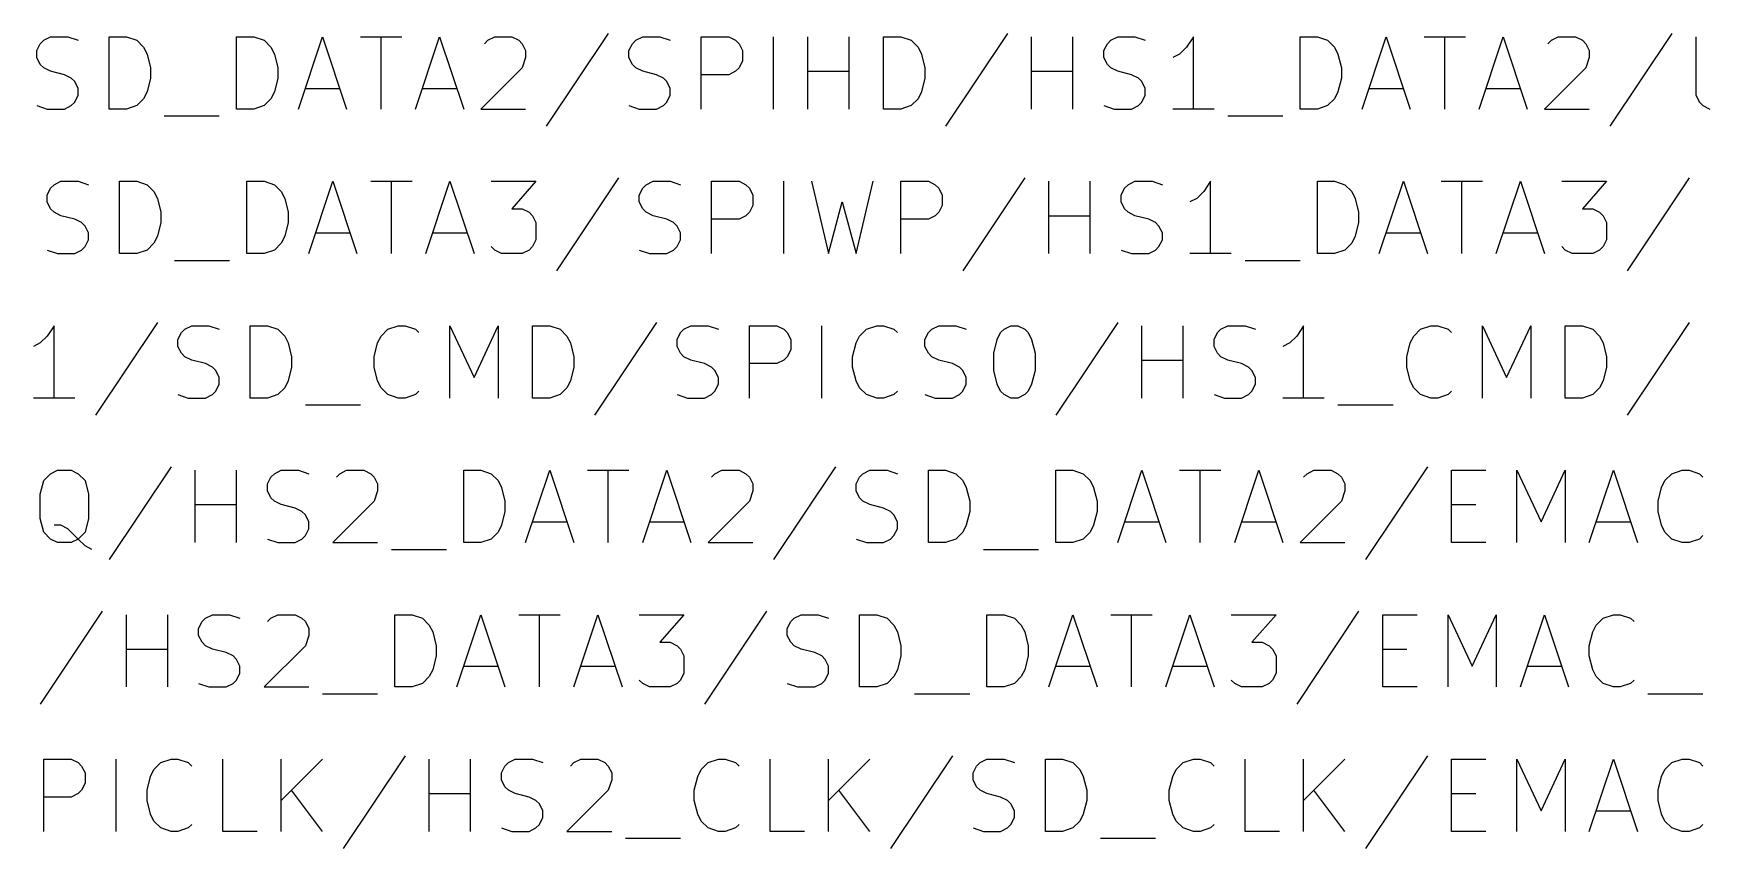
# Model space of a CAD drawing. Extents: x 0.4 to 16.1, y -11.3 to -0.4.
# Drawn here: x 6.324 to 7.48, y -8.735 to -8.17 of the extents above; entities that cross this region are included whole.
import ezdxf

# ---------------------------------------------------------------- set-up
doc = ezdxf.new("R2010")
doc.units = 0
doc.header["$MEASUREMENT"] = 0
doc.layers.add('CYAN2', color=4, linetype='CONTINUOUS')

msp = doc.modelspace()

# ---------------------------------------------------------------- linework, layer by layer
at = {"layer": 'CYAN2', "linetype": 'CONTINUOUS'}
for p, q in [((6.7219, -8.17024), (6.67904, -8.23452)), ((6.99809, -8.17024), (6.95523, -8.23452)), ((7.45761, -8.17024), (7.41476, -8.23452)), ((6.32666, -8.18214), (6.32904, -8.17738)), ((6.32666, -8.1869), (6.32666, -8.18214)), ((6.32904, -8.17738), (6.33143, -8.175)), ((6.33143, -8.175), (6.33619, -8.17262)), ((6.33619, -8.17262), (6.34809, -8.17262)), ((6.34809, -8.17262), (6.35523, -8.175)), ((6.37666, -8.22262), (6.37666, -8.17262)), ((6.37666, -8.17262), (6.38857, -8.17262)), ((6.38857, -8.17262), (6.39571, -8.175)), ((6.39571, -8.175), (6.40047, -8.17976)), ((6.40047, -8.17976), (6.40285, -8.18452)), ((6.46476, -8.22262), (6.46476, -8.17262)), ((6.46476, -8.17262), (6.47666, -8.17262)), ((6.47666, -8.17262), (6.48381, -8.175)), ((6.48381, -8.175), (6.48857, -8.17976)), ((6.48857, -8.17976), (6.49095, -8.18452)), ((6.50761, -8.22262), (6.52428, -8.17262)), ((6.52428, -8.17262), (6.54095, -8.22262)), ((6.55047, -8.17262), (6.57904, -8.17262)), ((6.56476, -8.22262), (6.56476, -8.17262)), ((6.58857, -8.22262), (6.60523, -8.17262)), ((6.60523, -8.17262), (6.6219, -8.22262)), ((6.63619, -8.17738), (6.63857, -8.175)), ((6.63857, -8.175), (6.64333, -8.17262)), ((6.64333, -8.17262), (6.65523, -8.17262)), ((6.65523, -8.17262), (6.66, -8.175)), ((6.66, -8.175), (6.66238, -8.17738)), ((6.66238, -8.17738), (6.66476, -8.18214)), ((6.66476, -8.18214), (6.66476, -8.1869)), ((6.73619, -8.18214), (6.73857, -8.17738)), ((6.73619, -8.1869), (6.73619, -8.18214)), ((6.73857, -8.17738), (6.74095, -8.175)), ((6.74095, -8.175), (6.74571, -8.17262)), ((6.74571, -8.17262), (6.75761, -8.17262)), ((6.75761, -8.17262), (6.76476, -8.175)), ((6.78619, -8.22262), (6.78619, -8.17262)), ((6.78619, -8.17262), (6.80523, -8.17262)), ((6.80523, -8.17262), (6.81, -8.175)), ((6.81, -8.175), (6.81238, -8.17738)), ((6.81238, -8.17738), (6.81476, -8.18214)), ((6.81476, -8.18214), (6.81476, -8.18928)), ((6.83619, -8.22262), (6.83619, -8.17262)), ((6.86, -8.22262), (6.86, -8.17262)), ((6.88857, -8.22262), (6.88857, -8.17262)), ((6.91238, -8.22262), (6.91238, -8.17262)), ((6.91238, -8.17262), (6.92428, -8.17262)), ((6.92428, -8.17262), (6.93143, -8.175)), ((6.93143, -8.175), (6.93619, -8.17976)), ((6.93619, -8.17976), (6.93857, -8.18452)), ((7.01476, -8.22262), (7.01476, -8.17262)), ((7.04333, -8.22262), (7.04333, -8.17262)), ((7.06476, -8.18214), (7.06714, -8.17738)), ((7.06476, -8.1869), (7.06476, -8.18214)), ((7.06714, -8.17738), (7.06952, -8.175)), ((7.06952, -8.175), (7.07428, -8.17262)), ((7.07428, -8.17262), (7.08619, -8.17262)), ((7.08619, -8.17262), (7.09333, -8.175)), ((7.1219, -8.17976), (7.11714, -8.18452)), ((7.12666, -8.17262), (7.1219, -8.17976)), ((7.12666, -8.22262), (7.12666, -8.17262)), ((7.20047, -8.22262), (7.20047, -8.17262)), ((7.20047, -8.17262), (7.21238, -8.17262)), ((7.21238, -8.17262), (7.21952, -8.175)), ((7.21952, -8.175), (7.22428, -8.17976)), ((7.22428, -8.17976), (7.22666, -8.18452)), ((7.24333, -8.22262), (7.26, -8.17262)), ((7.26, -8.17262), (7.27666, -8.22262)), ((7.28619, -8.17262), (7.31476, -8.17262)), ((7.30047, -8.22262), (7.30047, -8.17262)), ((7.32428, -8.22262), (7.34095, -8.17262)), ((7.34095, -8.17262), (7.35761, -8.22262)), ((7.3719, -8.17738), (7.37428, -8.175)), ((7.37428, -8.175), (7.37904, -8.17262)), ((7.37904, -8.17262), (7.39095, -8.17262)), ((7.39095, -8.17262), (7.39571, -8.175)), ((7.39571, -8.175), (7.39809, -8.17738)), ((7.39809, -8.17738), (7.40047, -8.18214)), ((7.40047, -8.18214), (7.40047, -8.1869)), ((7.47428, -8.17262), (7.47428, -8.21309)), ((6.32904, -8.19167), (6.32666, -8.1869)), ((6.33143, -8.19405), (6.32904, -8.19167)), ((6.33619, -8.19643), (6.33143, -8.19405)), ((6.40285, -8.18452), (6.40523, -8.19405)), ((6.40523, -8.19405), (6.40523, -8.20119)), ((6.49095, -8.18452), (6.49333, -8.19405)), ((6.49333, -8.19405), (6.49333, -8.20119)), ((6.66238, -8.19405), (6.63381, -8.22262)), ((6.66476, -8.1869), (6.66238, -8.19405)), ((6.73857, -8.19167), (6.73619, -8.1869)), ((6.74095, -8.19405), (6.73857, -8.19167)), ((6.74571, -8.19643), (6.74095, -8.19405)), ((6.81238, -8.19405), (6.81, -8.19643)), ((6.81476, -8.18928), (6.81238, -8.19405)), ((6.93857, -8.18452), (6.94095, -8.19405)), ((6.94095, -8.19405), (6.94095, -8.20119)), ((7.06714, -8.19167), (7.06476, -8.1869)), ((7.06952, -8.19405), (7.06714, -8.19167)), ((7.07428, -8.19643), (7.06952, -8.19405)), ((7.11714, -8.18452), (7.11238, -8.1869)), ((7.22666, -8.18452), (7.22904, -8.19405)), ((7.22904, -8.19405), (7.22904, -8.20119)), ((7.39809, -8.19405), (7.36952, -8.22262)), ((7.40047, -8.1869), (7.39809, -8.19405)), ((6.34571, -8.19881), (6.33619, -8.19643)), ((6.35047, -8.20119), (6.34571, -8.19881)), ((6.35285, -8.20357), (6.35047, -8.20119)), ((6.35523, -8.20833), (6.35285, -8.20357)), ((6.40523, -8.20119), (6.40285, -8.21071)), ((6.49333, -8.20119), (6.49095, -8.21071)), ((6.75523, -8.19881), (6.74571, -8.19643)), ((6.76, -8.20119), (6.75523, -8.19881)), ((6.76238, -8.20357), (6.76, -8.20119)), ((6.76476, -8.20833), (6.76238, -8.20357)), ((6.80523, -8.19881), (6.78619, -8.19881)), ((6.81, -8.19643), (6.80523, -8.19881)), ((6.86, -8.19643), (6.88857, -8.19643)), ((6.94095, -8.20119), (6.93857, -8.21071)), ((7.01476, -8.19643), (7.04333, -8.19643)), ((7.08381, -8.19881), (7.07428, -8.19643)), ((7.08857, -8.20119), (7.08381, -8.19881)), ((7.09095, -8.20357), (7.08857, -8.20119)), ((7.09333, -8.20833), (7.09095, -8.20357)), ((7.22904, -8.20119), (7.22666, -8.21071)), ((6.35047, -8.22024), (6.35285, -8.21785)), ((6.35285, -8.21785), (6.35523, -8.21309)), ((6.35523, -8.21309), (6.35523, -8.20833)), ((6.40047, -8.21547), (6.39571, -8.22024)), ((6.40285, -8.21071), (6.40047, -8.21547)), ((6.48857, -8.21547), (6.48381, -8.22024)), ((6.49095, -8.21071), (6.48857, -8.21547)), ((6.51238, -8.20833), (6.53619, -8.20833)), ((6.59333, -8.20833), (6.61714, -8.20833)), ((6.76, -8.22024), (6.76238, -8.21785)), ((6.76238, -8.21785), (6.76476, -8.21309)), ((6.76476, -8.21309), (6.76476, -8.20833)), ((6.93619, -8.21547), (6.93143, -8.22024)), ((6.93857, -8.21071), (6.93619, -8.21547)), ((7.08857, -8.22024), (7.09095, -8.21785)), ((7.09095, -8.21785), (7.09333, -8.21309)), ((7.09333, -8.21309), (7.09333, -8.20833)), ((7.22428, -8.21547), (7.21952, -8.22024)), ((7.22666, -8.21071), (7.22428, -8.21547)), ((7.24809, -8.20833), (7.2719, -8.20833)), ((7.32904, -8.20833), (7.35285, -8.20833)), ((7.47428, -8.21309), (7.47666, -8.21785)), ((7.47666, -8.21785), (7.47904, -8.22024)), ((6.32666, -8.22024), (6.33381, -8.22262)), ((6.33381, -8.22262), (6.34571, -8.22262)), ((6.34571, -8.22262), (6.35047, -8.22024)), ((6.38857, -8.22262), (6.37666, -8.22262)), ((6.39571, -8.22024), (6.38857, -8.22262)), ((6.41476, -8.22738), (6.45285, -8.22738)), ((6.47666, -8.22262), (6.46476, -8.22262)), ((6.48381, -8.22024), (6.47666, -8.22262)), ((6.63381, -8.22262), (6.66476, -8.22262)), ((6.73619, -8.22024), (6.74333, -8.22262)), ((6.74333, -8.22262), (6.75523, -8.22262)), ((6.75523, -8.22262), (6.76, -8.22024)), ((6.92428, -8.22262), (6.91238, -8.22262)), ((6.93143, -8.22024), (6.92428, -8.22262)), ((7.06476, -8.22024), (7.0719, -8.22262)), ((7.0719, -8.22262), (7.08381, -8.22262)), ((7.08381, -8.22262), (7.08857, -8.22024)), ((7.14095, -8.22262), (7.11238, -8.22262)), ((7.15047, -8.22738), (7.18857, -8.22738)), ((7.21238, -8.22262), (7.20047, -8.22262)), ((7.21952, -8.22024), (7.21238, -8.22262)), ((7.36952, -8.22262), (7.40047, -8.22262)), ((7.47904, -8.22024), (7.48381, -8.22262)), ((6.33619, -8.27738), (6.33857, -8.275)), ((6.33857, -8.275), (6.34333, -8.27262)), ((6.34333, -8.27262), (6.35523, -8.27262)), ((6.35523, -8.27262), (6.36238, -8.275)), ((6.38381, -8.32262), (6.38381, -8.27262)), ((6.38381, -8.27262), (6.39571, -8.27262)), ((6.39571, -8.27262), (6.40285, -8.275)), ((6.40285, -8.275), (6.40761, -8.27976)), ((6.4719, -8.32262), (6.4719, -8.27262)), ((6.4719, -8.27262), (6.48381, -8.27262)), ((6.48381, -8.27262), (6.49095, -8.275)), ((6.49095, -8.275), (6.49571, -8.27976)), ((6.51476, -8.32262), (6.53143, -8.27262)), ((6.53143, -8.27262), (6.54809, -8.32262)), ((6.55761, -8.27262), (6.58619, -8.27262)), ((6.5719, -8.32262), (6.5719, -8.27262)), ((6.59571, -8.32262), (6.61238, -8.27262)), ((6.61238, -8.27262), (6.62904, -8.32262)), ((6.64095, -8.27262), (6.6719, -8.27262)), ((6.6719, -8.27262), (6.65523, -8.29167)), ((6.72904, -8.27024), (6.68619, -8.33452)), ((6.74571, -8.27738), (6.74809, -8.275)), ((6.74809, -8.275), (6.75285, -8.27262)), ((6.75285, -8.27262), (6.76476, -8.27262)), ((6.76476, -8.27262), (6.7719, -8.275)), ((6.79333, -8.32262), (6.79333, -8.27262)), ((6.79333, -8.27262), (6.81238, -8.27262)), ((6.81238, -8.27262), (6.81714, -8.275)), ((6.81714, -8.275), (6.81952, -8.27738)), ((6.84333, -8.32262), (6.84333, -8.27262)), ((6.86238, -8.27262), (6.87428, -8.32262)), ((6.89333, -8.32262), (6.90523, -8.27262)), ((6.92428, -8.32262), (6.92428, -8.27262)), ((6.92428, -8.27262), (6.94333, -8.27262)), ((6.94333, -8.27262), (6.94809, -8.275)), ((6.94809, -8.275), (6.95047, -8.27738)), ((7.01, -8.27024), (6.96714, -8.33452)), ((7.02666, -8.32262), (7.02666, -8.27262)), ((7.05523, -8.32262), (7.05523, -8.27262)), ((7.07904, -8.27738), (7.08143, -8.275)), ((7.08143, -8.275), (7.08619, -8.27262)), ((7.08619, -8.27262), (7.09809, -8.27262)), ((7.09809, -8.27262), (7.10523, -8.275)), ((7.13857, -8.27262), (7.13381, -8.27976)), ((7.13857, -8.32262), (7.13857, -8.27262)), ((7.21238, -8.32262), (7.21238, -8.27262)), ((7.21238, -8.27262), (7.22428, -8.27262)), ((7.22428, -8.27262), (7.23143, -8.275)), ((7.23143, -8.275), (7.23619, -8.27976)), ((7.25523, -8.32262), (7.2719, -8.27262)), ((7.2719, -8.27262), (7.28857, -8.32262)), ((7.29809, -8.27262), (7.32666, -8.27262)), ((7.31238, -8.32262), (7.31238, -8.27262)), ((7.33619, -8.32262), (7.35285, -8.27262)), ((7.35285, -8.27262), (7.36952, -8.32262)), ((7.38143, -8.27262), (7.41238, -8.27262)), ((7.41238, -8.27262), (7.39571, -8.29167)), ((7.46952, -8.27024), (7.42666, -8.33452)), ((6.33381, -8.28214), (6.33619, -8.27738)), ((6.33381, -8.2869), (6.33381, -8.28214)), ((6.33619, -8.29167), (6.33381, -8.2869)), ((6.40761, -8.27976), (6.41, -8.28452)), ((6.41, -8.28452), (6.41238, -8.29405)), ((6.49571, -8.27976), (6.49809, -8.28452)), ((6.49809, -8.28452), (6.50047, -8.29405)), ((6.74333, -8.28214), (6.74571, -8.27738)), ((6.74333, -8.2869), (6.74333, -8.28214)), ((6.74571, -8.29167), (6.74333, -8.2869)), ((6.81952, -8.27738), (6.8219, -8.28214)), ((6.8219, -8.28214), (6.8219, -8.28928)), ((6.87428, -8.32262), (6.88381, -8.2869)), ((6.88381, -8.2869), (6.89333, -8.32262)), ((6.95047, -8.27738), (6.95285, -8.28214)), ((6.95285, -8.28214), (6.95285, -8.28928)), ((7.07666, -8.28214), (7.07904, -8.27738)), ((7.07666, -8.2869), (7.07666, -8.28214)), ((7.07904, -8.29167), (7.07666, -8.2869)), ((7.12904, -8.28452), (7.12428, -8.2869)), ((7.13381, -8.27976), (7.12904, -8.28452)), ((7.23619, -8.27976), (7.23857, -8.28452)), ((7.23857, -8.28452), (7.24095, -8.29405)), ((6.33857, -8.29405), (6.33619, -8.29167)), ((6.34333, -8.29643), (6.33857, -8.29405)), ((6.35285, -8.29881), (6.34333, -8.29643)), ((6.35761, -8.30119), (6.35285, -8.29881)), ((6.41238, -8.29405), (6.41238, -8.30119)), ((6.50047, -8.29405), (6.50047, -8.30119)), ((6.65523, -8.29167), (6.66238, -8.29167)), ((6.66238, -8.29167), (6.66714, -8.29405)), ((6.66714, -8.29405), (6.66952, -8.29643)), ((6.66952, -8.29643), (6.6719, -8.30119)), ((6.74809, -8.29405), (6.74571, -8.29167)), ((6.75285, -8.29643), (6.74809, -8.29405)), ((6.76238, -8.29881), (6.75285, -8.29643)), ((6.76714, -8.30119), (6.76238, -8.29881)), ((6.81238, -8.29881), (6.79333, -8.29881)), ((6.81714, -8.29643), (6.81238, -8.29881)), ((6.81952, -8.29405), (6.81714, -8.29643)), ((6.8219, -8.28928), (6.81952, -8.29405)), ((6.94333, -8.29881), (6.92428, -8.29881)), ((6.94809, -8.29643), (6.94333, -8.29881)), ((6.95047, -8.29405), (6.94809, -8.29643)), ((6.95285, -8.28928), (6.95047, -8.29405)), ((7.02666, -8.29643), (7.05523, -8.29643)), ((7.08143, -8.29405), (7.07904, -8.29167)), ((7.08619, -8.29643), (7.08143, -8.29405)), ((7.09571, -8.29881), (7.08619, -8.29643)), ((7.10047, -8.30119), (7.09571, -8.29881)), ((7.24095, -8.29405), (7.24095, -8.30119)), ((7.39571, -8.29167), (7.40285, -8.29167)), ((7.40285, -8.29167), (7.40761, -8.29405)), ((7.40761, -8.29405), (7.41, -8.29643)), ((7.41, -8.29643), (7.41238, -8.30119)), ((6.36, -8.30357), (6.35761, -8.30119)), ((6.36238, -8.30833), (6.36, -8.30357)), ((6.36238, -8.31309), (6.36238, -8.30833)), ((6.41, -8.31071), (6.40761, -8.31547)), ((6.41238, -8.30119), (6.41, -8.31071)), ((6.49809, -8.31071), (6.49571, -8.31547)), ((6.50047, -8.30119), (6.49809, -8.31071)), ((6.51952, -8.30833), (6.54333, -8.30833)), ((6.60047, -8.30833), (6.62428, -8.30833)), ((6.6719, -8.30119), (6.6719, -8.31309)), ((6.76952, -8.30357), (6.76714, -8.30119)), ((6.7719, -8.30833), (6.76952, -8.30357)), ((6.7719, -8.31309), (6.7719, -8.30833)), ((7.10285, -8.30357), (7.10047, -8.30119)), ((7.10523, -8.30833), (7.10285, -8.30357)), ((7.10523, -8.31309), (7.10523, -8.30833)), ((7.23857, -8.31071), (7.23619, -8.31547)), ((7.24095, -8.30119), (7.23857, -8.31071)), ((7.26, -8.30833), (7.28381, -8.30833)), ((7.34095, -8.30833), (7.36476, -8.30833)), ((7.41238, -8.30119), (7.41238, -8.31309)), ((6.33381, -8.32024), (6.34095, -8.32262)), ((6.34095, -8.32262), (6.35285, -8.32262)), ((6.35285, -8.32262), (6.35761, -8.32024)), ((6.35761, -8.32024), (6.36, -8.31785)), ((6.36, -8.31785), (6.36238, -8.31309)), ((6.39571, -8.32262), (6.38381, -8.32262)), ((6.40285, -8.32024), (6.39571, -8.32262)), ((6.40761, -8.31547), (6.40285, -8.32024)), ((6.48381, -8.32262), (6.4719, -8.32262)), ((6.49095, -8.32024), (6.48381, -8.32262)), ((6.49571, -8.31547), (6.49095, -8.32024)), ((6.64333, -8.32024), (6.64095, -8.31785)), ((6.64809, -8.32262), (6.64333, -8.32024)), ((6.66238, -8.32262), (6.64809, -8.32262)), ((6.66714, -8.32024), (6.66238, -8.32262)), ((6.66952, -8.31785), (6.66714, -8.32024)), ((6.6719, -8.31309), (6.66952, -8.31785)), ((6.74333, -8.32024), (6.75047, -8.32262)), ((6.75047, -8.32262), (6.76238, -8.32262)), ((6.76238, -8.32262), (6.76714, -8.32024)), ((6.76714, -8.32024), (6.76952, -8.31785)), ((6.76952, -8.31785), (6.7719, -8.31309)), ((7.07666, -8.32024), (7.08381, -8.32262)), ((7.08381, -8.32262), (7.09571, -8.32262)), ((7.09571, -8.32262), (7.10047, -8.32024)), ((7.10047, -8.32024), (7.10285, -8.31785)), ((7.10285, -8.31785), (7.10523, -8.31309)), ((7.15285, -8.32262), (7.12428, -8.32262)), ((7.22428, -8.32262), (7.21238, -8.32262)), ((7.23143, -8.32024), (7.22428, -8.32262)), ((7.23619, -8.31547), (7.23143, -8.32024)), ((7.38381, -8.32024), (7.38143, -8.31785)), ((7.38857, -8.32262), (7.38381, -8.32024)), ((7.40285, -8.32262), (7.38857, -8.32262)), ((7.40761, -8.32024), (7.40285, -8.32262)), ((7.41, -8.31785), (7.40761, -8.32024)), ((7.41238, -8.31309), (7.41, -8.31785)), ((6.4219, -8.32738), (6.46, -8.32738)), ((7.16238, -8.32738), (7.20047, -8.32738)), ((6.33381, -8.37976), (6.32904, -8.38452)), ((6.33857, -8.37262), (6.33381, -8.37976)), ((6.33857, -8.42262), (6.33857, -8.37262)), ((6.41, -8.37024), (6.36714, -8.43452)), ((6.42428, -8.38214), (6.42666, -8.37738)), ((6.42666, -8.37738), (6.42904, -8.375)), ((6.42904, -8.375), (6.43381, -8.37262)), ((6.43381, -8.37262), (6.44571, -8.37262)), ((6.44571, -8.37262), (6.45285, -8.375)), ((6.47428, -8.42262), (6.47428, -8.37262)), ((6.47428, -8.37262), (6.48619, -8.37262)), ((6.48619, -8.37262), (6.49333, -8.375)), ((6.49333, -8.375), (6.49809, -8.37976)), ((6.49809, -8.37976), (6.50047, -8.38452)), ((6.56238, -8.38452), (6.56476, -8.37976)), ((6.56476, -8.37976), (6.56952, -8.375)), ((6.56952, -8.375), (6.57666, -8.37262)), ((6.57666, -8.37262), (6.58143, -8.37262)), ((6.58143, -8.37262), (6.58857, -8.375)), ((6.58857, -8.375), (6.59095, -8.37738)), ((6.61238, -8.42262), (6.61238, -8.37262)), ((6.61238, -8.37262), (6.62904, -8.40833)), ((6.62904, -8.40833), (6.64571, -8.37262)), ((6.64571, -8.37262), (6.64571, -8.42262)), ((6.66952, -8.42262), (6.66952, -8.37262)), ((6.66952, -8.37262), (6.68143, -8.37262)), ((6.68143, -8.37262), (6.68857, -8.375)), ((6.68857, -8.375), (6.69333, -8.37976)), ((6.69333, -8.37976), (6.69571, -8.38452)), ((6.75523, -8.37024), (6.71238, -8.43452)), ((6.76952, -8.38214), (6.7719, -8.37738)), ((6.7719, -8.37738), (6.77428, -8.375)), ((6.77428, -8.375), (6.77904, -8.37262)), ((6.77904, -8.37262), (6.79095, -8.37262)), ((6.79095, -8.37262), (6.79809, -8.375)), ((6.81952, -8.42262), (6.81952, -8.37262)), ((6.81952, -8.37262), (6.83857, -8.37262)), ((6.83857, -8.37262), (6.84333, -8.375)), ((6.84333, -8.375), (6.84571, -8.37738)), ((6.84571, -8.37738), (6.84809, -8.38214)), ((6.86952, -8.42262), (6.86952, -8.37262)), ((6.89333, -8.38452), (6.89571, -8.37976)), ((6.89571, -8.37976), (6.90047, -8.375)), ((6.90047, -8.375), (6.90761, -8.37262)), ((6.90761, -8.37262), (6.91238, -8.37262)), ((6.91238, -8.37262), (6.91952, -8.375)), ((6.91952, -8.375), (6.9219, -8.37738)), ((6.94095, -8.38214), (6.94333, -8.37738)), ((6.94333, -8.37738), (6.94571, -8.375)), ((6.94571, -8.375), (6.95047, -8.37262)), ((6.95047, -8.37262), (6.96238, -8.37262)), ((6.96238, -8.37262), (6.96952, -8.375)), ((6.99095, -8.38214), (6.99333, -8.37738)), ((6.99333, -8.37738), (6.99571, -8.375)), ((6.99571, -8.375), (7.00047, -8.37262)), ((7.00047, -8.37262), (7.00523, -8.37262)), ((7.00523, -8.37262), (7.01, -8.375)), ((7.01, -8.375), (7.01238, -8.37738)), ((7.01238, -8.37738), (7.01476, -8.38214)), ((7.07428, -8.37024), (7.03143, -8.43452)), ((7.09095, -8.42262), (7.09095, -8.37262)), ((7.11952, -8.42262), (7.11952, -8.37262)), ((7.14095, -8.38214), (7.14333, -8.37738)), ((7.14333, -8.37738), (7.14571, -8.375)), ((7.14571, -8.375), (7.15047, -8.37262)), ((7.15047, -8.37262), (7.16238, -8.37262)), ((7.16238, -8.37262), (7.16952, -8.375)), ((7.19809, -8.37976), (7.19333, -8.38452)), ((7.20285, -8.37262), (7.19809, -8.37976)), ((7.20285, -8.42262), (7.20285, -8.37262)), ((7.27666, -8.38452), (7.27904, -8.37976)), ((7.27904, -8.37976), (7.28381, -8.375)), ((7.28381, -8.375), (7.29095, -8.37262)), ((7.29095, -8.37262), (7.29571, -8.37262)), ((7.29571, -8.37262), (7.30285, -8.375)), ((7.30285, -8.375), (7.30523, -8.37738)), ((7.32666, -8.42262), (7.32666, -8.37262)), ((7.32666, -8.37262), (7.34333, -8.40833)), ((7.34333, -8.40833), (7.36, -8.37262)), ((7.36, -8.37262), (7.36, -8.42262)), ((7.38381, -8.42262), (7.38381, -8.37262)), ((7.38381, -8.37262), (7.39571, -8.37262)), ((7.39571, -8.37262), (7.40285, -8.375)), ((7.40285, -8.375), (7.40761, -8.37976)), ((7.40761, -8.37976), (7.41, -8.38452)), ((7.46952, -8.37024), (7.42666, -8.43452)), ((6.32904, -8.38452), (6.32428, -8.3869)), ((6.42428, -8.3869), (6.42428, -8.38214)), ((6.42666, -8.39167), (6.42428, -8.3869)), ((6.42904, -8.39405), (6.42666, -8.39167)), ((6.50047, -8.38452), (6.50285, -8.39405)), ((6.56, -8.39405), (6.56238, -8.38452)), ((6.69571, -8.38452), (6.69809, -8.39405)), ((6.76952, -8.3869), (6.76952, -8.38214)), ((6.7719, -8.39167), (6.76952, -8.3869)), ((6.77428, -8.39405), (6.7719, -8.39167)), ((6.84809, -8.38928), (6.84571, -8.39405)), ((6.84809, -8.38214), (6.84809, -8.38928)), ((6.89095, -8.39405), (6.89333, -8.38452)), ((6.94095, -8.3869), (6.94095, -8.38214)), ((6.94333, -8.39167), (6.94095, -8.3869)), ((6.94571, -8.39405), (6.94333, -8.39167)), ((6.98857, -8.39167), (6.99095, -8.38214)), ((6.98857, -8.40357), (6.98857, -8.39167)), ((7.01476, -8.38214), (7.01714, -8.39167)), ((7.01714, -8.39167), (7.01714, -8.40357)), ((7.14095, -8.3869), (7.14095, -8.38214)), ((7.14333, -8.39167), (7.14095, -8.3869)), ((7.14571, -8.39405), (7.14333, -8.39167)), ((7.19333, -8.38452), (7.18857, -8.3869)), ((7.27428, -8.39405), (7.27666, -8.38452)), ((7.41, -8.38452), (7.41238, -8.39405)), ((6.43381, -8.39643), (6.42904, -8.39405)), ((6.44333, -8.39881), (6.43381, -8.39643)), ((6.44809, -8.40119), (6.44333, -8.39881)), ((6.45047, -8.40357), (6.44809, -8.40119)), ((6.45285, -8.40833), (6.45047, -8.40357)), ((6.50285, -8.40119), (6.50047, -8.41071)), ((6.50285, -8.39405), (6.50285, -8.40119)), ((6.56, -8.40119), (6.56, -8.39405)), ((6.56238, -8.41071), (6.56, -8.40119)), ((6.69809, -8.40119), (6.69571, -8.41071)), ((6.69809, -8.39405), (6.69809, -8.40119)), ((6.77904, -8.39643), (6.77428, -8.39405)), ((6.78857, -8.39881), (6.77904, -8.39643)), ((6.79333, -8.40119), (6.78857, -8.39881)), ((6.79571, -8.40357), (6.79333, -8.40119)), ((6.79809, -8.40833), (6.79571, -8.40357)), ((6.83857, -8.39881), (6.81952, -8.39881)), ((6.84333, -8.39643), (6.83857, -8.39881)), ((6.84571, -8.39405), (6.84333, -8.39643)), ((6.89095, -8.40119), (6.89095, -8.39405)), ((6.89333, -8.41071), (6.89095, -8.40119)), ((6.95047, -8.39643), (6.94571, -8.39405)), ((6.96, -8.39881), (6.95047, -8.39643)), ((6.96476, -8.40119), (6.96, -8.39881)), ((6.96714, -8.40357), (6.96476, -8.40119)), ((6.96952, -8.40833), (6.96714, -8.40357)), ((6.99095, -8.41309), (6.98857, -8.40357)), ((7.01714, -8.40357), (7.01476, -8.41309)), ((7.09095, -8.39643), (7.11952, -8.39643)), ((7.15047, -8.39643), (7.14571, -8.39405)), ((7.16, -8.39881), (7.15047, -8.39643)), ((7.16476, -8.40119), (7.16, -8.39881)), ((7.16714, -8.40357), (7.16476, -8.40119)), ((7.16952, -8.40833), (7.16714, -8.40357)), ((7.27428, -8.40119), (7.27428, -8.39405)), ((7.27666, -8.41071), (7.27428, -8.40119)), ((7.41238, -8.40119), (7.41, -8.41071)), ((7.41238, -8.39405), (7.41238, -8.40119)), ((6.45047, -8.41785), (6.45285, -8.41309)), ((6.45285, -8.41309), (6.45285, -8.40833)), ((6.50047, -8.41071), (6.49809, -8.41547)), ((6.56476, -8.41547), (6.56238, -8.41071)), ((6.69571, -8.41071), (6.69333, -8.41547)), ((6.79571, -8.41785), (6.79809, -8.41309)), ((6.79809, -8.41309), (6.79809, -8.40833)), ((6.89571, -8.41547), (6.89333, -8.41071)), ((6.96714, -8.41785), (6.96952, -8.41309)), ((6.96952, -8.41309), (6.96952, -8.40833)), ((6.99333, -8.41785), (6.99095, -8.41309)), ((7.01476, -8.41309), (7.01238, -8.41785)), ((7.16714, -8.41785), (7.16952, -8.41309)), ((7.16952, -8.41309), (7.16952, -8.40833)), ((7.27904, -8.41547), (7.27666, -8.41071)), ((7.41, -8.41071), (7.40761, -8.41547)), ((6.35285, -8.42262), (6.32428, -8.42262)), ((6.42428, -8.42024), (6.43143, -8.42262)), ((6.43143, -8.42262), (6.44333, -8.42262)), ((6.44333, -8.42262), (6.44809, -8.42024)), ((6.44809, -8.42024), (6.45047, -8.41785)), ((6.48619, -8.42262), (6.47428, -8.42262)), ((6.49333, -8.42024), (6.48619, -8.42262)), ((6.49809, -8.41547), (6.49333, -8.42024)), ((6.56952, -8.42024), (6.56476, -8.41547)), ((6.57666, -8.42262), (6.56952, -8.42024)), ((6.58143, -8.42262), (6.57666, -8.42262)), ((6.58857, -8.42024), (6.58143, -8.42262)), ((6.59095, -8.41785), (6.58857, -8.42024)), ((6.68143, -8.42262), (6.66952, -8.42262)), ((6.68857, -8.42024), (6.68143, -8.42262)), ((6.69333, -8.41547), (6.68857, -8.42024)), ((6.76952, -8.42024), (6.77666, -8.42262)), ((6.77666, -8.42262), (6.78857, -8.42262)), ((6.78857, -8.42262), (6.79333, -8.42024)), ((6.79333, -8.42024), (6.79571, -8.41785)), ((6.90047, -8.42024), (6.89571, -8.41547)), ((6.90761, -8.42262), (6.90047, -8.42024)), ((6.91238, -8.42262), (6.90761, -8.42262)), ((6.91952, -8.42024), (6.91238, -8.42262)), ((6.9219, -8.41785), (6.91952, -8.42024)), ((6.94095, -8.42024), (6.94809, -8.42262)), ((6.94809, -8.42262), (6.96, -8.42262)), ((6.96, -8.42262), (6.96476, -8.42024)), ((6.96476, -8.42024), (6.96714, -8.41785)), ((6.99571, -8.42024), (6.99333, -8.41785)), ((7.00047, -8.42262), (6.99571, -8.42024)), ((7.00523, -8.42262), (7.00047, -8.42262)), ((7.01, -8.42024), (7.00523, -8.42262)), ((7.01238, -8.41785), (7.01, -8.42024)), ((7.14095, -8.42024), (7.14809, -8.42262)), ((7.14809, -8.42262), (7.16, -8.42262)), ((7.16, -8.42262), (7.16476, -8.42024)), ((7.16476, -8.42024), (7.16714, -8.41785)), ((7.21714, -8.42262), (7.18857, -8.42262)), ((7.28381, -8.42024), (7.27904, -8.41547)), ((7.29095, -8.42262), (7.28381, -8.42024)), ((7.29571, -8.42262), (7.29095, -8.42262)), ((7.30285, -8.42024), (7.29571, -8.42262)), ((7.30523, -8.41785), (7.30285, -8.42024)), ((7.39571, -8.42262), (7.38381, -8.42262)), ((7.40285, -8.42024), (7.39571, -8.42262)), ((7.40761, -8.41547), (7.40285, -8.42024)), ((6.51238, -8.42738), (6.55047, -8.42738)), ((7.22666, -8.42738), (7.26476, -8.42738)), ((6.33619, -8.475), (6.34095, -8.47262)), ((6.34095, -8.47262), (6.35047, -8.47262)), ((6.35047, -8.47262), (6.35523, -8.475)), ((6.41952, -8.47024), (6.37666, -8.53452)), ((6.43619, -8.52262), (6.43619, -8.47262)), ((6.46476, -8.52262), (6.46476, -8.47262)), ((6.49095, -8.475), (6.49571, -8.47262)), ((6.49571, -8.47262), (6.50761, -8.47262)), ((6.50761, -8.47262), (6.51476, -8.475)), ((6.53619, -8.475), (6.54095, -8.47262)), ((6.54095, -8.47262), (6.55285, -8.47262)), ((6.55285, -8.47262), (6.55761, -8.475)), ((6.6219, -8.52262), (6.6219, -8.47262)), ((6.6219, -8.47262), (6.63381, -8.47262)), ((6.63381, -8.47262), (6.64095, -8.475)), ((6.66476, -8.52262), (6.68143, -8.47262)), ((6.68143, -8.47262), (6.69809, -8.52262)), ((6.70761, -8.47262), (6.73619, -8.47262)), ((6.7219, -8.52262), (6.7219, -8.47262)), ((6.74571, -8.52262), (6.76238, -8.47262)), ((6.76238, -8.47262), (6.77904, -8.52262)), ((6.79571, -8.475), (6.80047, -8.47262)), ((6.80047, -8.47262), (6.81238, -8.47262)), ((6.81238, -8.47262), (6.81714, -8.475)), ((6.87904, -8.47024), (6.83619, -8.53452)), ((6.89809, -8.475), (6.90285, -8.47262)), ((6.90285, -8.47262), (6.91476, -8.47262)), ((6.91476, -8.47262), (6.9219, -8.475)), ((6.94333, -8.52262), (6.94333, -8.47262)), ((6.94333, -8.47262), (6.95523, -8.47262)), ((6.95523, -8.47262), (6.96238, -8.475)), ((7.03143, -8.52262), (7.03143, -8.47262)), ((7.03143, -8.47262), (7.04333, -8.47262)), ((7.04333, -8.47262), (7.05047, -8.475)), ((7.07428, -8.52262), (7.09095, -8.47262)), ((7.09095, -8.47262), (7.10761, -8.52262)), ((7.11714, -8.47262), (7.14571, -8.47262)), ((7.13143, -8.52262), (7.13143, -8.47262)), ((7.15523, -8.52262), (7.1719, -8.47262)), ((7.1719, -8.47262), (7.18857, -8.52262)), ((7.20523, -8.475), (7.21, -8.47262)), ((7.21, -8.47262), (7.2219, -8.47262)), ((7.2219, -8.47262), (7.22666, -8.475)), ((7.28857, -8.47024), (7.24571, -8.53452)), ((7.30523, -8.52262), (7.30523, -8.47262)), ((7.30523, -8.47262), (7.32904, -8.47262)), ((7.35047, -8.52262), (7.35047, -8.47262)), ((7.35047, -8.47262), (7.36714, -8.50833)), ((7.36714, -8.50833), (7.38381, -8.47262)), ((7.38381, -8.47262), (7.38381, -8.52262)), ((7.40047, -8.52262), (7.41714, -8.47262)), ((7.41714, -8.47262), (7.43381, -8.52262)), ((7.45761, -8.475), (7.46476, -8.47262)), ((7.46476, -8.47262), (7.46952, -8.47262)), ((7.46952, -8.47262), (7.47666, -8.475)), ((6.32904, -8.48928), (6.33143, -8.47976)), ((6.33143, -8.47976), (6.33619, -8.475)), ((6.35523, -8.475), (6.36, -8.47976)), ((6.36, -8.47976), (6.36238, -8.48928)), ((6.48619, -8.48214), (6.48857, -8.47738)), ((6.48619, -8.4869), (6.48619, -8.48214)), ((6.48857, -8.47738), (6.49095, -8.475)), ((6.53381, -8.47738), (6.53619, -8.475)), ((6.55761, -8.475), (6.56, -8.47738)), ((6.56, -8.47738), (6.56238, -8.48214)), ((6.56238, -8.48214), (6.56238, -8.4869)), ((6.64095, -8.475), (6.64571, -8.47976)), ((6.64571, -8.47976), (6.64809, -8.48452)), ((6.64809, -8.48452), (6.65047, -8.49405)), ((6.79333, -8.47738), (6.79571, -8.475)), ((6.81714, -8.475), (6.81952, -8.47738)), ((6.81952, -8.47738), (6.8219, -8.48214)), ((6.8219, -8.48214), (6.8219, -8.4869)), ((6.89333, -8.48214), (6.89571, -8.47738)), ((6.89333, -8.4869), (6.89333, -8.48214)), ((6.89571, -8.47738), (6.89809, -8.475)), ((6.96238, -8.475), (6.96714, -8.47976)), ((6.96714, -8.47976), (6.96952, -8.48452)), ((6.96952, -8.48452), (6.9719, -8.49405)), ((7.05047, -8.475), (7.05523, -8.47976)), ((7.05523, -8.47976), (7.05761, -8.48452)), ((7.05761, -8.48452), (7.06, -8.49405)), ((7.20285, -8.47738), (7.20523, -8.475)), ((7.22666, -8.475), (7.22904, -8.47738)), ((7.22904, -8.47738), (7.23143, -8.48214)), ((7.23143, -8.48214), (7.23143, -8.4869)), ((7.44809, -8.49405), (7.45047, -8.48452)), ((7.45047, -8.48452), (7.45285, -8.47976)), ((7.45285, -8.47976), (7.45761, -8.475)), ((7.47666, -8.475), (7.47904, -8.47738)), ((6.32904, -8.50595), (6.32904, -8.48928)), ((6.36238, -8.48928), (6.36238, -8.50595)), ((6.48857, -8.49167), (6.48619, -8.4869)), ((6.49095, -8.49405), (6.48857, -8.49167)), ((6.49571, -8.49643), (6.49095, -8.49405)), ((6.56, -8.49405), (6.53143, -8.52262)), ((6.56238, -8.4869), (6.56, -8.49405)), ((6.65047, -8.49405), (6.65047, -8.50119)), ((6.81952, -8.49405), (6.79095, -8.52262)), ((6.8219, -8.4869), (6.81952, -8.49405)), ((6.89571, -8.49167), (6.89333, -8.4869)), ((6.89809, -8.49405), (6.89571, -8.49167)), ((6.90285, -8.49643), (6.89809, -8.49405)), ((6.9719, -8.49405), (6.9719, -8.50119)), ((7.06, -8.49405), (7.06, -8.50119)), ((7.22904, -8.49405), (7.20047, -8.52262)), ((7.23143, -8.4869), (7.22904, -8.49405)), ((7.44809, -8.50119), (7.44809, -8.49405)), ((6.33143, -8.51547), (6.32904, -8.50595)), ((6.36238, -8.50595), (6.36, -8.51547)), ((6.43619, -8.49643), (6.46476, -8.49643)), ((6.50523, -8.49881), (6.49571, -8.49643)), ((6.51, -8.50119), (6.50523, -8.49881)), ((6.51238, -8.50357), (6.51, -8.50119)), ((6.51476, -8.50833), (6.51238, -8.50357)), ((6.65047, -8.50119), (6.64809, -8.51071)), ((6.91238, -8.49881), (6.90285, -8.49643)), ((6.91714, -8.50119), (6.91238, -8.49881)), ((6.91952, -8.50357), (6.91714, -8.50119)), ((6.9219, -8.50833), (6.91952, -8.50357)), ((6.9719, -8.50119), (6.96952, -8.51071)), ((7.06, -8.50119), (7.05761, -8.51071)), ((7.30523, -8.49643), (7.3219, -8.49643)), ((7.45047, -8.51071), (7.44809, -8.50119)), ((6.33619, -8.52024), (6.33143, -8.51547)), ((6.34333, -8.51071), (6.33857, -8.51071)), ((6.34809, -8.51309), (6.34333, -8.51071)), ((6.35523, -8.52024), (6.34809, -8.51309)), ((6.36, -8.51547), (6.35523, -8.52024)), ((6.51, -8.52024), (6.51238, -8.51785)), ((6.51238, -8.51785), (6.51476, -8.51309)), ((6.51476, -8.51309), (6.51476, -8.50833)), ((6.64571, -8.51547), (6.64095, -8.52024)), ((6.64809, -8.51071), (6.64571, -8.51547)), ((6.66952, -8.50833), (6.69333, -8.50833)), ((6.75047, -8.50833), (6.77428, -8.50833)), ((6.91714, -8.52024), (6.91952, -8.51785)), ((6.91952, -8.51785), (6.9219, -8.51309)), ((6.9219, -8.51309), (6.9219, -8.50833)), ((6.96714, -8.51547), (6.96238, -8.52024)), ((6.96952, -8.51071), (6.96714, -8.51547)), ((7.05523, -8.51547), (7.05047, -8.52024)), ((7.05761, -8.51071), (7.05523, -8.51547)), ((7.07904, -8.50833), (7.10285, -8.50833)), ((7.16, -8.50833), (7.18381, -8.50833)), ((7.40523, -8.50833), (7.42904, -8.50833)), ((7.45285, -8.51547), (7.45047, -8.51071)), ((7.45761, -8.52024), (7.45285, -8.51547)), ((7.47904, -8.51785), (7.47666, -8.52024)), ((6.34095, -8.52262), (6.33619, -8.52024)), ((6.35047, -8.52262), (6.34095, -8.52262)), ((6.35523, -8.52024), (6.35047, -8.52262)), ((6.36, -8.525), (6.35523, -8.52024)), ((6.36476, -8.52738), (6.36, -8.525)), ((6.48619, -8.52024), (6.49333, -8.52262)), ((6.49333, -8.52262), (6.50523, -8.52262)), ((6.50523, -8.52262), (6.51, -8.52024)), ((6.53143, -8.52262), (6.56238, -8.52262)), ((6.5719, -8.52738), (6.61, -8.52738)), ((6.63381, -8.52262), (6.6219, -8.52262)), ((6.64095, -8.52024), (6.63381, -8.52262)), ((6.79095, -8.52262), (6.8219, -8.52262)), ((6.89333, -8.52024), (6.90047, -8.52262)), ((6.90047, -8.52262), (6.91238, -8.52262)), ((6.91238, -8.52262), (6.91714, -8.52024)), ((6.95523, -8.52262), (6.94333, -8.52262)), ((6.96238, -8.52024), (6.95523, -8.52262)), ((6.98143, -8.52738), (7.01952, -8.52738)), ((7.04333, -8.52262), (7.03143, -8.52262)), ((7.05047, -8.52024), (7.04333, -8.52262)), ((7.20047, -8.52262), (7.23143, -8.52262)), ((7.32904, -8.52262), (7.30523, -8.52262)), ((7.46476, -8.52262), (7.45761, -8.52024)), ((7.46952, -8.52262), (7.46476, -8.52262)), ((7.47666, -8.52024), (7.46952, -8.52262)), ((6.3719, -8.57024), (6.32904, -8.63452)), ((6.38857, -8.62262), (6.38857, -8.57262)), ((6.41714, -8.62262), (6.41714, -8.57262)), ((6.44095, -8.57738), (6.44333, -8.575)), ((6.44333, -8.575), (6.44809, -8.57262)), ((6.44809, -8.57262), (6.46, -8.57262)), ((6.46, -8.57262), (6.46714, -8.575)), ((6.48619, -8.57738), (6.48857, -8.575)), ((6.48857, -8.575), (6.49333, -8.57262)), ((6.49333, -8.57262), (6.50523, -8.57262)), ((6.50523, -8.57262), (6.51, -8.575)), ((6.51, -8.575), (6.51238, -8.57738)), ((6.57428, -8.62262), (6.57428, -8.57262)), ((6.57428, -8.57262), (6.58619, -8.57262)), ((6.58619, -8.57262), (6.59333, -8.575)), ((6.59333, -8.575), (6.59809, -8.57976)), ((6.61714, -8.62262), (6.63381, -8.57262)), ((6.63381, -8.57262), (6.65047, -8.62262)), ((6.66, -8.57262), (6.68857, -8.57262)), ((6.67428, -8.62262), (6.67428, -8.57262)), ((6.69809, -8.62262), (6.71476, -8.57262)), ((6.71476, -8.57262), (6.73143, -8.62262)), ((6.74333, -8.57262), (6.77428, -8.57262)), ((6.77428, -8.57262), (6.75761, -8.59167)), ((6.83143, -8.57024), (6.78857, -8.63452)), ((6.84809, -8.57738), (6.85047, -8.575)), ((6.85047, -8.575), (6.85523, -8.57262)), ((6.85523, -8.57262), (6.86714, -8.57262)), ((6.86714, -8.57262), (6.87428, -8.575)), ((6.89571, -8.62262), (6.89571, -8.57262)), ((6.89571, -8.57262), (6.90761, -8.57262)), ((6.90761, -8.57262), (6.91476, -8.575)), ((6.91476, -8.575), (6.91952, -8.57976)), ((6.98381, -8.62262), (6.98381, -8.57262)), ((6.98381, -8.57262), (6.99571, -8.57262)), ((6.99571, -8.57262), (7.00285, -8.575)), ((7.00285, -8.575), (7.00761, -8.57976)), ((7.02666, -8.62262), (7.04333, -8.57262)), ((7.04333, -8.57262), (7.06, -8.62262)), ((7.06952, -8.57262), (7.09809, -8.57262)), ((7.08381, -8.62262), (7.08381, -8.57262)), ((7.10761, -8.62262), (7.12428, -8.57262)), ((7.12428, -8.57262), (7.14095, -8.62262)), ((7.15285, -8.57262), (7.18381, -8.57262)), ((7.18381, -8.57262), (7.16714, -8.59167)), ((7.24095, -8.57024), (7.19809, -8.63452)), ((7.25761, -8.62262), (7.25761, -8.57262)), ((7.25761, -8.57262), (7.28143, -8.57262)), ((7.30285, -8.62262), (7.30285, -8.57262)), ((7.30285, -8.57262), (7.31952, -8.60833)), ((7.31952, -8.60833), (7.33619, -8.57262)), ((7.33619, -8.57262), (7.33619, -8.62262)), ((7.35285, -8.62262), (7.36952, -8.57262)), ((7.36952, -8.57262), (7.38619, -8.62262)), ((7.40523, -8.57976), (7.41, -8.575)), ((7.41, -8.575), (7.41714, -8.57262)), ((7.41714, -8.57262), (7.4219, -8.57262)), ((7.4219, -8.57262), (7.42904, -8.575)), ((7.42904, -8.575), (7.43143, -8.57738)), ((6.43857, -8.58214), (6.44095, -8.57738)), ((6.43857, -8.5869), (6.43857, -8.58214)), ((6.44095, -8.59167), (6.43857, -8.5869)), ((6.51238, -8.57738), (6.51476, -8.58214)), ((6.51476, -8.5869), (6.51238, -8.59405)), ((6.51476, -8.58214), (6.51476, -8.5869)), ((6.59809, -8.57976), (6.60047, -8.58452)), ((6.60047, -8.58452), (6.60285, -8.59405)), ((6.84571, -8.58214), (6.84809, -8.57738)), ((6.84571, -8.5869), (6.84571, -8.58214)), ((6.84809, -8.59167), (6.84571, -8.5869)), ((6.91952, -8.57976), (6.9219, -8.58452)), ((6.9219, -8.58452), (6.92428, -8.59405)), ((7.00761, -8.57976), (7.01, -8.58452)), ((7.01, -8.58452), (7.01238, -8.59405)), ((7.40047, -8.59405), (7.40285, -8.58452)), ((7.40285, -8.58452), (7.40523, -8.57976)), ((6.38857, -8.59643), (6.41714, -8.59643)), ((6.44333, -8.59405), (6.44095, -8.59167)), ((6.44809, -8.59643), (6.44333, -8.59405)), ((6.45761, -8.59881), (6.44809, -8.59643)), ((6.46238, -8.60119), (6.45761, -8.59881)), ((6.51238, -8.59405), (6.48381, -8.62262)), ((6.60285, -8.59405), (6.60285, -8.60119)), ((6.75761, -8.59167), (6.76476, -8.59167)), ((6.76476, -8.59167), (6.76952, -8.59405)), ((6.76952, -8.59405), (6.7719, -8.59643)), ((6.7719, -8.59643), (6.77428, -8.60119)), ((6.85047, -8.59405), (6.84809, -8.59167)), ((6.85523, -8.59643), (6.85047, -8.59405)), ((6.86476, -8.59881), (6.85523, -8.59643)), ((6.86952, -8.60119), (6.86476, -8.59881)), ((6.92428, -8.59405), (6.92428, -8.60119)), ((7.01238, -8.59405), (7.01238, -8.60119)), ((7.16714, -8.59167), (7.17428, -8.59167)), ((7.17428, -8.59167), (7.17904, -8.59405)), ((7.17904, -8.59405), (7.18143, -8.59643)), ((7.18143, -8.59643), (7.18381, -8.60119)), ((7.25761, -8.59643), (7.27428, -8.59643)), ((7.40047, -8.60119), (7.40047, -8.59405)), ((6.46476, -8.60357), (6.46238, -8.60119)), ((6.46714, -8.60833), (6.46476, -8.60357)), ((6.46714, -8.61309), (6.46714, -8.60833)), ((6.60047, -8.61071), (6.59809, -8.61547)), ((6.60285, -8.60119), (6.60047, -8.61071)), ((6.6219, -8.60833), (6.64571, -8.60833)), ((6.70285, -8.60833), (6.72666, -8.60833)), ((6.77428, -8.60119), (6.77428, -8.61309)), ((6.8719, -8.60357), (6.86952, -8.60119)), ((6.87428, -8.60833), (6.8719, -8.60357)), ((6.87428, -8.61309), (6.87428, -8.60833)), ((6.9219, -8.61071), (6.91952, -8.61547)), ((6.92428, -8.60119), (6.9219, -8.61071)), ((7.01, -8.61071), (7.00761, -8.61547)), ((7.01238, -8.60119), (7.01, -8.61071)), ((7.03143, -8.60833), (7.05523, -8.60833)), ((7.11238, -8.60833), (7.13619, -8.60833)), ((7.18381, -8.60119), (7.18381, -8.61309)), ((7.35761, -8.60833), (7.38143, -8.60833)), ((7.40285, -8.61071), (7.40047, -8.60119)), ((7.40523, -8.61547), (7.40285, -8.61071)), ((6.43857, -8.62024), (6.44571, -8.62262)), ((6.44571, -8.62262), (6.45761, -8.62262)), ((6.45761, -8.62262), (6.46238, -8.62024)), ((6.46238, -8.62024), (6.46476, -8.61785)), ((6.46476, -8.61785), (6.46714, -8.61309)), ((6.48381, -8.62262), (6.51476, -8.62262)), ((6.58619, -8.62262), (6.57428, -8.62262)), ((6.59333, -8.62024), (6.58619, -8.62262)), ((6.59809, -8.61547), (6.59333, -8.62024)), ((6.74571, -8.62024), (6.74333, -8.61785)), ((6.75047, -8.62262), (6.74571, -8.62024)), ((6.76476, -8.62262), (6.75047, -8.62262)), ((6.76952, -8.62024), (6.76476, -8.62262)), ((6.7719, -8.61785), (6.76952, -8.62024)), ((6.77428, -8.61309), (6.7719, -8.61785)), ((6.84571, -8.62024), (6.85285, -8.62262)), ((6.85285, -8.62262), (6.86476, -8.62262)), ((6.86476, -8.62262), (6.86952, -8.62024)), ((6.86952, -8.62024), (6.8719, -8.61785)), ((6.8719, -8.61785), (6.87428, -8.61309)), ((6.90761, -8.62262), (6.89571, -8.62262)), ((6.91476, -8.62024), (6.90761, -8.62262)), ((6.91952, -8.61547), (6.91476, -8.62024)), ((6.99571, -8.62262), (6.98381, -8.62262)), ((7.00285, -8.62024), (6.99571, -8.62262)), ((7.00761, -8.61547), (7.00285, -8.62024)), ((7.15523, -8.62024), (7.15285, -8.61785)), ((7.16, -8.62262), (7.15523, -8.62024)), ((7.17428, -8.62262), (7.16, -8.62262)), ((7.17904, -8.62024), (7.17428, -8.62262)), ((7.18143, -8.61785), (7.17904, -8.62024)), ((7.18381, -8.61309), (7.18143, -8.61785)), ((7.28143, -8.62262), (7.25761, -8.62262)), ((7.41, -8.62024), (7.40523, -8.61547)), ((7.41714, -8.62262), (7.41, -8.62024)), ((7.4219, -8.62262), (7.41714, -8.62262)), ((7.42904, -8.62024), (7.4219, -8.62262)), ((7.43143, -8.61785), (7.42904, -8.62024)), ((6.52428, -8.62738), (6.56238, -8.62738)), ((6.93381, -8.62738), (6.9719, -8.62738)), ((7.44095, -8.62738), (7.47904, -8.62738)), ((6.33143, -8.72262), (6.33143, -8.67262)), ((6.33143, -8.67262), (6.35047, -8.67262)), ((6.35047, -8.67262), (6.35523, -8.675)), ((6.35523, -8.675), (6.35761, -8.67738)), ((6.35761, -8.67738), (6.36, -8.68214)), ((6.38143, -8.72262), (6.38143, -8.67262)), ((6.40523, -8.68452), (6.40761, -8.67976)), ((6.40761, -8.67976), (6.41238, -8.675)), ((6.41238, -8.675), (6.41952, -8.67262)), ((6.41952, -8.67262), (6.42428, -8.67262)), ((6.42428, -8.67262), (6.43143, -8.675)), ((6.43143, -8.675), (6.43381, -8.67738)), ((6.45523, -8.72262), (6.45523, -8.67262)), ((6.49571, -8.72262), (6.49571, -8.67262)), ((6.52428, -8.67262), (6.49571, -8.70119)), ((6.58143, -8.67024), (6.53857, -8.73452)), ((6.59809, -8.72262), (6.59809, -8.67262)), ((6.62666, -8.72262), (6.62666, -8.67262)), ((6.64809, -8.68214), (6.65047, -8.67738)), ((6.65047, -8.67738), (6.65285, -8.675)), ((6.65285, -8.675), (6.65761, -8.67262)), ((6.65761, -8.67262), (6.66952, -8.67262)), ((6.66952, -8.67262), (6.67666, -8.675)), ((6.69571, -8.67738), (6.69809, -8.675)), ((6.69809, -8.675), (6.70285, -8.67262)), ((6.70285, -8.67262), (6.71476, -8.67262)), ((6.71476, -8.67262), (6.71952, -8.675)), ((6.71952, -8.675), (6.7219, -8.67738)), ((6.7219, -8.67738), (6.72428, -8.68214)), ((6.78381, -8.68452), (6.78619, -8.67976)), ((6.78619, -8.67976), (6.79095, -8.675)), ((6.79095, -8.675), (6.79809, -8.67262)), ((6.79809, -8.67262), (6.80285, -8.67262)), ((6.80285, -8.67262), (6.81, -8.675)), ((6.81, -8.675), (6.81238, -8.67738)), ((6.83381, -8.72262), (6.83381, -8.67262)), ((6.87428, -8.72262), (6.87428, -8.67262)), ((6.90285, -8.67262), (6.87428, -8.70119)), ((6.96, -8.67024), (6.91714, -8.73452)), ((6.97428, -8.68214), (6.97666, -8.67738)), ((6.97666, -8.67738), (6.97904, -8.675)), ((6.97904, -8.675), (6.98381, -8.67262)), ((6.98381, -8.67262), (6.99571, -8.67262)), ((6.99571, -8.67262), (7.00285, -8.675)), ((7.02428, -8.72262), (7.02428, -8.67262)), ((7.02428, -8.67262), (7.03619, -8.67262)), ((7.03619, -8.67262), (7.04333, -8.675)), ((7.04333, -8.675), (7.04809, -8.67976)), ((7.04809, -8.67976), (7.05047, -8.68452)), ((7.11238, -8.68452), (7.11476, -8.67976)), ((7.11476, -8.67976), (7.11952, -8.675)), ((7.11952, -8.675), (7.12666, -8.67262)), ((7.12666, -8.67262), (7.13143, -8.67262)), ((7.13143, -8.67262), (7.13857, -8.675)), ((7.13857, -8.675), (7.14095, -8.67738)), ((7.16238, -8.72262), (7.16238, -8.67262)), ((7.20285, -8.72262), (7.20285, -8.67262)), ((7.23143, -8.67262), (7.20285, -8.70119)), ((7.28857, -8.67024), (7.24571, -8.73452)), ((7.30523, -8.72262), (7.30523, -8.67262)), ((7.30523, -8.67262), (7.32904, -8.67262)), ((7.35047, -8.72262), (7.35047, -8.67262)), ((7.35047, -8.67262), (7.36714, -8.70833)), ((7.36714, -8.70833), (7.38381, -8.67262)), ((7.38381, -8.67262), (7.38381, -8.72262)), ((7.40047, -8.72262), (7.41714, -8.67262)), ((7.41714, -8.67262), (7.43381, -8.72262)), ((7.45047, -8.68452), (7.45285, -8.67976)), ((7.45285, -8.67976), (7.45761, -8.675)), ((7.45761, -8.675), (7.46476, -8.67262)), ((7.46476, -8.67262), (7.46952, -8.67262)), ((7.46952, -8.67262), (7.47666, -8.675)), ((7.47666, -8.675), (7.47904, -8.67738)), ((6.36, -8.68928), (6.35761, -8.69405)), ((6.36, -8.68214), (6.36, -8.68928)), ((6.40285, -8.69405), (6.40523, -8.68452)), ((6.64809, -8.6869), (6.64809, -8.68214)), ((6.65047, -8.69167), (6.64809, -8.6869)), ((6.65285, -8.69405), (6.65047, -8.69167)), ((6.72428, -8.6869), (6.7219, -8.69405)), ((6.72428, -8.68214), (6.72428, -8.6869)), ((6.78143, -8.69405), (6.78381, -8.68452)), ((6.97428, -8.6869), (6.97428, -8.68214)), ((6.97666, -8.69167), (6.97428, -8.6869)), ((6.97904, -8.69405), (6.97666, -8.69167)), ((7.05047, -8.68452), (7.05285, -8.69405)), ((7.11, -8.69405), (7.11238, -8.68452)), ((7.44809, -8.69405), (7.45047, -8.68452)), ((6.35047, -8.69881), (6.33143, -8.69881)), ((6.35523, -8.69643), (6.35047, -8.69881)), ((6.35761, -8.69405), (6.35523, -8.69643)), ((6.40285, -8.70119), (6.40285, -8.69405)), ((6.40523, -8.71071), (6.40285, -8.70119)), ((6.52428, -8.72262), (6.50285, -8.69405)), ((6.59809, -8.69643), (6.62666, -8.69643)), ((6.65761, -8.69643), (6.65285, -8.69405)), ((6.66714, -8.69881), (6.65761, -8.69643)), ((6.6719, -8.70119), (6.66714, -8.69881)), ((6.67428, -8.70357), (6.6719, -8.70119)), ((6.67666, -8.70833), (6.67428, -8.70357)), ((6.7219, -8.69405), (6.69333, -8.72262)), ((6.78143, -8.70119), (6.78143, -8.69405)), ((6.78381, -8.71071), (6.78143, -8.70119)), ((6.90285, -8.72262), (6.88143, -8.69405)), ((6.98381, -8.69643), (6.97904, -8.69405)), ((6.99333, -8.69881), (6.98381, -8.69643)), ((6.99809, -8.70119), (6.99333, -8.69881)), ((7.00047, -8.70357), (6.99809, -8.70119)), ((7.00285, -8.70833), (7.00047, -8.70357)), ((7.05285, -8.70119), (7.05047, -8.71071)), ((7.05285, -8.69405), (7.05285, -8.70119)), ((7.11, -8.70119), (7.11, -8.69405)), ((7.11238, -8.71071), (7.11, -8.70119)), ((7.23143, -8.72262), (7.21, -8.69405)), ((7.30523, -8.69643), (7.3219, -8.69643)), ((7.44809, -8.70119), (7.44809, -8.69405)), ((7.45047, -8.71071), (7.44809, -8.70119)), ((6.40761, -8.71547), (6.40523, -8.71071)), ((6.41238, -8.72024), (6.40761, -8.71547)), ((6.67428, -8.71785), (6.67666, -8.71309)), ((6.67666, -8.71309), (6.67666, -8.70833)), ((6.78619, -8.71547), (6.78381, -8.71071)), ((6.79095, -8.72024), (6.78619, -8.71547)), ((7.00047, -8.71785), (7.00285, -8.71309)), ((7.00285, -8.71309), (7.00285, -8.70833)), ((7.04809, -8.71547), (7.04333, -8.72024)), ((7.05047, -8.71071), (7.04809, -8.71547)), ((7.11476, -8.71547), (7.11238, -8.71071)), ((7.11952, -8.72024), (7.11476, -8.71547)), ((7.40523, -8.70833), (7.42904, -8.70833)), ((7.45285, -8.71547), (7.45047, -8.71071)), ((7.45761, -8.72024), (7.45285, -8.71547)), ((6.41952, -8.72262), (6.41238, -8.72024)), ((6.42428, -8.72262), (6.41952, -8.72262)), ((6.43143, -8.72024), (6.42428, -8.72262)), ((6.43381, -8.71785), (6.43143, -8.72024)), ((6.47904, -8.72262), (6.45523, -8.72262)), ((6.64809, -8.72024), (6.65523, -8.72262)), ((6.65523, -8.72262), (6.66714, -8.72262)), ((6.66714, -8.72262), (6.6719, -8.72024)), ((6.6719, -8.72024), (6.67428, -8.71785)), ((6.69333, -8.72262), (6.72428, -8.72262)), ((6.73381, -8.72738), (6.7719, -8.72738)), ((6.79809, -8.72262), (6.79095, -8.72024)), ((6.80285, -8.72262), (6.79809, -8.72262)), ((6.81, -8.72024), (6.80285, -8.72262)), ((6.81238, -8.71785), (6.81, -8.72024)), ((6.85761, -8.72262), (6.83381, -8.72262)), ((6.97428, -8.72024), (6.98143, -8.72262)), ((6.98143, -8.72262), (6.99333, -8.72262)), ((6.99333, -8.72262), (6.99809, -8.72024)), ((6.99809, -8.72024), (7.00047, -8.71785)), ((7.03619, -8.72262), (7.02428, -8.72262)), ((7.04333, -8.72024), (7.03619, -8.72262)), ((7.06238, -8.72738), (7.10047, -8.72738)), ((7.12666, -8.72262), (7.11952, -8.72024)), ((7.13143, -8.72262), (7.12666, -8.72262)), ((7.13857, -8.72024), (7.13143, -8.72262)), ((7.14095, -8.71785), (7.13857, -8.72024)), ((7.18619, -8.72262), (7.16238, -8.72262)), ((7.32904, -8.72262), (7.30523, -8.72262)), ((7.46476, -8.72262), (7.45761, -8.72024)), ((7.46952, -8.72262), (7.46476, -8.72262)), ((7.47666, -8.72024), (7.46952, -8.72262)), ((7.47904, -8.71785), (7.47666, -8.72024))]:
    msp.add_line(p, q, dxfattribs=at)

doc.saveas('drawing.dxf')
